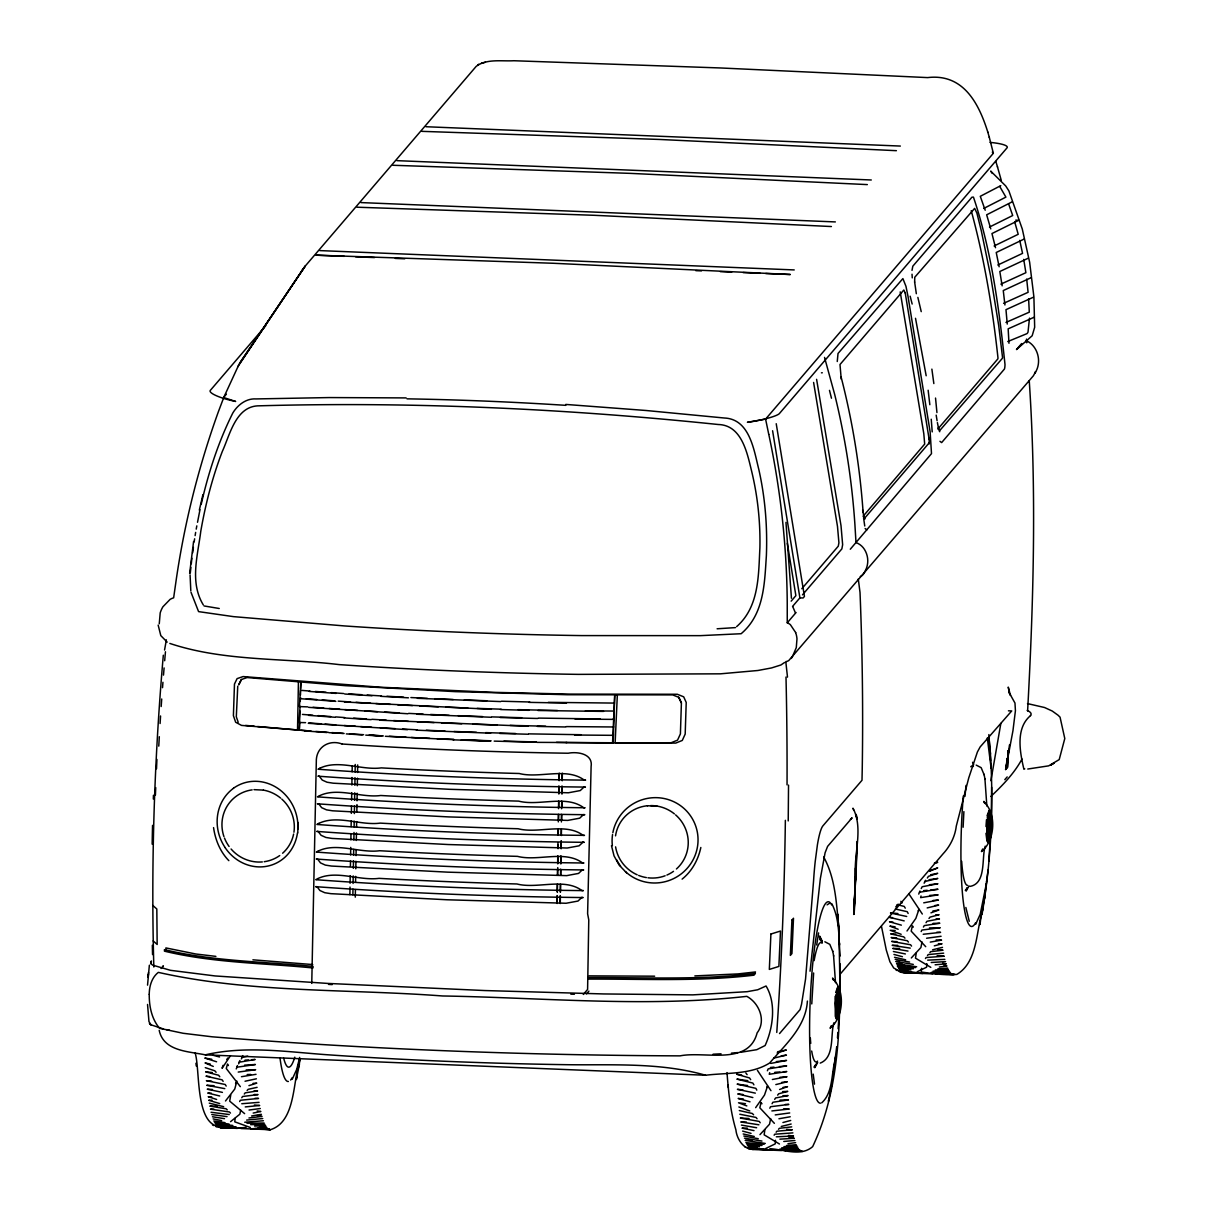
<?xml version="1.0" encoding="UTF-8"?>
<svg xmlns="http://www.w3.org/2000/svg" width="1212" height="1212" viewBox="0 0 1212 1212"><rect width="100%" height="100%" fill="white"/><g stroke="black" fill="none" stroke-linecap="round" stroke-linejoin="round"><path stroke-width="1.5" d="M153.833 967.009C150.939 863.005 154.318 758.848 163.317 655.207M840.28 963.919L839.325 1008.323M855.43 868.065L855.051 886.548M991.204 824.084C992.704 820.842 988.447 806.692 989.931 816.07M991.143 826.205L991.628 787.255M788.224 820.918L788.527 785.103M313.029 967.918L313.044 966.388C263.489 961.601 213.009 961.343 164.423 949.632L164.453 951.162C212.433 962.767 262.277 963.04 311.211 967.782M297.788 832.886L297.955 822.418M557.02 903.122L557.126 895.562M557.187 891.79L557.308 884.23M557.459 874.791L557.55 869.125M557.641 863.459L557.762 855.899M557.884 848.339L557.975 842.673M558.096 835.113L558.187 829.447M558.308 821.903L558.429 814.343M558.52 808.677L558.641 801.117M558.747 793.557L558.868 786.012M558.959 780.331L559.05 774.665M557.187 903.485L557.308 895.926M557.368 892.153L557.49 884.593M557.626 875.155L557.747 867.595M557.808 863.823L557.929 856.263M558.05 848.703L558.111 844.931M558.293 833.598L558.353 829.811M558.505 820.372L558.596 814.706M558.717 807.147L558.808 801.48M558.929 793.921L559.05 786.361M559.126 780.695L559.247 773.15M560.111 903.182L560.232 895.623M560.292 891.85L560.414 884.29M560.565 874.852L560.656 869.186M560.747 863.52L560.868 855.96M560.989 848.4L561.111 840.84M561.186 835.174L561.277 829.508M561.398 821.948L561.52 814.403M561.611 808.737L561.732 801.177M561.853 793.618L561.974 786.058M562.065 780.392L562.156 774.726M560.277 903.546L560.398 895.986M560.459 892.214L560.58 884.654M560.732 875.216L560.823 869.549M560.914 863.868L561.035 856.323M561.156 848.764L561.277 841.204M561.368 835.538L561.459 829.872M561.595 820.433L561.686 814.767M561.807 807.207L561.898 801.541M562.02 793.981L562.141 786.421M562.232 780.755L562.353 773.195M836.977 1002.566L837.068 1007.687M298.425 682.114L297.531 729.972L257.641 726.518M349.889 894.623L350.026 887.063M350.086 883.275L350.223 875.731M350.404 866.277L350.51 860.611M350.601 854.945L350.738 847.4M350.874 839.84L350.98 834.174M351.116 826.614L351.222 820.948M351.359 813.388L351.495 805.844M351.601 800.178L351.738 792.618M351.874 785.058L352.01 777.513M352.116 771.847L352.222 766.181M352.874 894.804L352.98 889.138M353.071 883.472L353.222 875.912M353.359 868.368L353.495 860.808M353.601 855.142L353.692 849.476M353.874 840.022L354.01 832.477M354.116 826.811L354.207 821.145M354.343 813.585L354.495 806.025M354.586 800.359L354.722 792.815M354.858 785.255L355.01 777.695M355.101 772.029L355.237 764.469M355.283 897.153L355.419 889.593M355.555 882.033L355.661 876.367M355.798 868.822L355.934 861.262M356.04 855.596L356.146 849.93M356.313 840.477L356.449 832.932M356.555 827.266L356.661 821.6M356.828 812.146L356.964 804.601M357.04 800.814L357.176 793.269M357.313 785.709L357.449 778.149M357.555 772.483L357.691 764.923M311.757 983.402L316.347 759.545C317.241 746.334 329.891 739.381 342.102 744.016M839.78 1002.869L839.416 991.916L837.901 989.31M299.394 728.533L299.955 711.005M300.258 701.445L300.349 698.263L301.273 698.324M300.47 695.067L300.606 690.295L309.969 691.067M300.667 688.689L300.864 682.326L299.44 706.596L307.772 706.869M613.196 742.911L614.726 695.112L612.53 743.289L613.196 742.911L603.197 742.911M854.869 892.032L854.187 913.939L854.96 891.365M241.536 679.477L238.703 684.886L241.249 679.568L247.142 677.553L345.632 685.689L455.288 691.643L567.413 694.734L672.721 694.9L678.932 697.4L681.402 702.93L680.402 733.911L677.553 740.138L671.16 742.729L615.135 742.911L617.332 695.112M855.081 887.593L855.475 876.306L855.036 887.139M854.899 890.744L853.945 914.196L855.702 876.927L853.718 914.469L857.232 841.537L855.854 878.715C852.581 856.399 864.156 829.387 852.99 808.192L853.581 809.874M155.409 795.133L155.727 787.603M156.515 768.787L156.924 759.379M811.767 1003.915L813.631 972.994M837.416 1015.111L837.795 1007.566M838.598 991.143C837.871 1001.915 837.022 1002.248 838.204 1011.914M838.128 1028.73L839.068 1013.611M963.116 827.251L963.888 811.616M985.992 826.554L986.492 819.721M988.416 824.039L988.598 820.342M988.78 838.446L989.143 830.902M989.946 814.479C989.234 825.251 988.386 825.584 989.568 835.25M988.825 861.217L990.522 835.129M990.78 829.781L991.052 824.16M1008.323 750.531L1007.475 767.529L1008.429 751.076M775.453 1140.28L775.256 1143.855L765.681 1148.506M926.801 963.616L926.619 967.191L917.045 971.842M1027.609 710.899C1033.609 601.046 1036.608 490.602 1029.246 380.795M838.401 1013.081L839.462 995.325M989.749 836.416L990.825 818.661M147.546 985.129L149.364 965.191M839.689 1005.006C841.143 1007.869 835.613 1022.17 837.507 1014.489M837.462 1037.881L837.856 1032.397M991.037 828.341C992.492 831.205 986.977 845.506 988.856 837.825M1007.46 759.03L1006.778 768.332L1008.369 751.41M1008.005 751.591L1007.733 755.318L1008.293 751.637M148.379 974.16L148.137 977.387L148.515 972.372M240.703 1110.116L239.84 1114.207L230.568 1121.661M921.559 968.312L921.241 972.009C932.998 973.675 944.981 975.402 956.844 974.403C978.099 961.798 975.978 930.089 982.887 909.258M810.055 971.221L820.357 878.533L825.084 852.809L827.599 846.385L852.097 817.797L850.415 819.357L851.127 818.782M835.129 996.385L835.295 1016.459M833.871 1022.822C830.205 1035.063 834.901 1057.334 820.236 1063.106M836.447 998.855L836.992 1014.732M964.979 796.329L966.025 785.421M985.22 846.158C981.402 857.96 986.583 883.26 970.176 886.381M987.795 822.191L988.341 838.068M989.674 832.689L989.871 830.599M912.015 270.367L912.818 266.185L971.933 197.192L973.448 197.117C991.461 250.445 999.067 308.439 1005.006 364.539A17.21 2.909 82.2 0 1 1004.43 369.054L941.648 442.592L939.951 441.32M929.286 442.744L864.611 518.221M300.106 706.217L298.94 722.519L305.575 722.655M299.606 722.155L299.319 730.139M770.665 1118.585L769.544 1124.191L759.954 1134.644M922.014 941.921L920.908 947.526L911.303 957.98M1007.323 758.076L1006.157 769.059L1009.49 744.88M1007.717 754.409L1008.096 750.743M189.648 573.367L193.587 541.476M190.284 573.018L190.89 567.489M191.284 563.792L191.89 558.262M235.173 1118.252L234.764 1121.827L250.369 1127.508M1000.854 723.412L990.886 780.71M835.189 1058.591L835.386 1056.955M986.538 881.927L986.735 880.291M838.083 1011.278L838.31 1009.354M833.068 1075.741L836.704 1046.698M984.432 899.077L988.053 870.034M807.389 1001.067C805.874 1026.837 785.224 1044.774 769.635 1063.015C750.849 1074.741 726.806 1072.635 705.551 1075.241L205.313 1054.849C188.527 1051.365 163.605 1051.38 159.196 1030.351M192.647 552.839L193.39 547.415M236.87 1081.119L234.764 1089.043L225.493 1100.981M764.848 1129.796L764.151 1134.826L779.452 1144.022M916.211 953.132L915.499 958.162L930.816 967.358M819.751 937.997L819.766 936.179L822.312 941.36M1007.217 758.863L1005.596 769.711L1012.944 730.775L1015.429 710.702L1014.974 703.051L1009.96 694.067L1010.475 695.355L1008.248 687.098L1009.187 692.294M194.132 541.991L194.632 538.795M195.132 535.598L195.647 532.401M298.879 1066.833L300.046 1059.379M300.273 1058.818C292.592 1079.513 296.44 1121.615 270.382 1129.72L241.006 1128.523M816.691 944.981L818.585 932.922M835.674 996.219L835.901 994.794M835.038 1060.152C831.326 1073.908 833.053 1092.648 821.736 1102.844M986.386 883.487L980.235 914.242L975.675 924.301M984.674 896.941L979.781 924.62L980.402 921.65M982.023 914.424C991.264 860.066 993.916 804.586 990.113 749.577M230.75 1095.042L229.689 1101.147L244.627 1113.646M164.559 650.041L166.362 639.83M196.223 529.129L196.814 525.872M150.636 963.601L151.379 960.949L151.076 963.813L152.591 965.116L170.513 970.327L215.1 975.948L327.604 983.417L484.891 990.552L603.652 993.946L692.84 994.87L747.137 991.689L757.712 989.765L766.06 985.992C776.377 1003.127 773.195 1027.731 765.12 1045.532L756.773 1049.683L741.032 1052.228M197.526 522.281L199.98 509.707M299.667 1057.409L296.773 1069.226L292.213 1079.286M299.425 1064.242L296.319 1079.604L296.94 1076.62M835.659 992.552L837.765 986.992L835.341 1003.278L836.538 1019.156L835.568 1017.322M831.538 1085.922L828.432 1101.284L829.053 1098.314M987.022 815.888L989.128 810.328L986.826 823.948L986.765 836.568L987.901 842.491L987.204 841.325M987.25 818.13L987.492 816.903M201.192 504.404C208.312 472.938 218.372 441.91 232.795 413.034C237.582 405.005 246.248 398.233 256.035 398.93L329.225 397.566L406.126 397.915M199.329 510.161L202.904 494.708M769.696 1072.665L769.256 1074.286L786.785 1071.544L783.361 1071.772M921.044 896.001L920.62 897.622L938.133 894.88L929.589 895.441M988.841 815.782L988.022 820.145L988.568 836.401M700.839 847.476C698.248 859.732 691.976 871.246 682.114 879.124M237.749 686.204L236.31 716.777L238.188 722.246M223.038 1065.363L222.069 1068.333L230.431 1055.743M831.28 1025.655L830.099 1028.261C843.37 1017.913 845.582 991.052 833.25 979.357L833.735 980.175L832.568 978.039L833.038 979.538M982.629 848.991L981.447 851.597C994.719 841.249 996.931 814.388 984.614 802.692L985.083 803.511L983.917 801.374L984.386 802.874M1035.245 372.493L1035.533 371.781L1033.412 375.75L788.739 660.57A8.196 7.757 -22.1 0 1 785.8 661.646L787.497 677.129M767.378 1070.757L768.166 1068.893L786.664 1065.909L779.452 1066.605M918.726 894.092L919.969 891.002M236.673 1067.257L237.431 1065.545M236.234 1068.908L236.991 1067.196L255.384 1064.515L244.612 1065.136M766.908 1087.482L767.575 1086.043L764.514 1095.027L755.652 1107.662M769.817 1108.238L770.529 1106.723L788.83 1104.42L785.255 1104.465M918.257 910.818L918.938 909.379L915.863 918.363L907 930.998M921.165 931.573L921.877 930.058L940.194 927.756L929.452 927.907M987.886 132.366C978.735 103.005 963.161 73.341 927.604 77.598L720.458 67.963L513.873 60.736C501.586 61.448 486.588 58.524 476.149 66.418L305.242 266.049L239.022 364.327L223.932 397.051L218.311 411.913A876.534 849.915 -31.9 0 0 176.437 578.26L173.649 597.804L172.755 598.107A15.044 12.62 -10.3 0 0 170.104 599.379L162.923 606.773A32.603 29.664 5.2 0 0 160.196 612.924L159.257 623.786M921.241 888.563L922.165 886.745L937.906 883.76L929.407 884.745M239.658 1101.556L240.324 1100.269L258.55 1098.42L254.975 1098.314M239.052 1062.182L239.931 1060.515M238.628 1063.833L239.491 1062.167L255.141 1059.47L251.763 1059.697M1022.004 759C1014.368 773.301 1002.506 785.421 990.871 796.466M1034.897 373.144C1042.214 362.509 1038.169 345.95 1026.216 340.648M817.691 1062.545L814.767 1067.711L815.676 1064.712M969.055 885.881L966.115 891.047L967.024 888.048M235.567 1083.543L236.234 1082.331M772.074 1103.723L772.892 1102.253L788.467 1099.92L780.043 1100.087M923.423 927.059L924.256 925.589L939.815 923.256L933.073 923.392M924.559 881.972L925.604 880.23M924.12 883.2L925.15 881.442L937.8 878.442L929.089 879.715M241.794 1057.258L242.779 1055.652M241.355 1058.909L242.355 1057.303L247.733 1056.137M774.12 1135.22L774.756 1134.205L792.906 1132.887M925.468 958.556L926.104 957.541L944.254 956.223L937.134 955.677M241.779 1097.739L242.567 1096.496L258.065 1094.603L254.278 1094.481M300.773 272.306L305.242 266.049L240.4 362.07M237.81 366.736L303.757 268.034M774.68 1099.36L775.619 1097.951L788.103 1095.572L782.922 1095.724M816.797 1063.227L813.949 1067.121M926.029 922.696L926.983 921.287L939.452 918.908L936.012 919.014M226.765 1059.53L227.765 1058.046M927.332 878.018L928.468 876.337L937.694 873.322L930.68 874.746M162.635 966.873L163.378 965.843L161.09 968.509M967.509 887.517L965.297 890.456M244.279 1094.042L245.188 1092.845L257.58 1090.906L254.141 1090.785M776.134 1132.205L776.892 1131.205L792.3 1129.826L786.649 1129.357M927.483 955.541L928.24 954.541L943.663 953.162M791.194 658.48L791.709 657.813A10.62 9.969 -20.4 0 0 792.89 655.616L796.284 647.602L796.981 638.875A32.603 28.285 -31.5 0 0 795.648 632.558M777.634 1095.148L778.695 1093.785L787.755 1091.391L782.558 1091.603M928.983 918.484L930.043 917.12L939.103 914.727L935.649 914.863M736.638 626.619C759.242 606.833 758.439 575.397 759.894 547.96C760.454 522.099 757.682 496.208 751.607 471.074C747.198 453.167 741.835 425.003 718.171 424.503C565.898 408.671 412.641 401.566 259.565 405.808C235.87 405.505 230.022 434.638 222.372 451.303C212.418 477.164 205.495 504.101 200.768 531.371C197.723 555.687 189.526 582.214 203.283 604.879M244.733 1122.236L263.428 1120.752M840.461 973.797L943.103 853.778C950.193 846.173 955.041 836.492 956.283 826.114L968.767 777.846L977.402 751.985L980.144 746.94L1011.717 710.944L1008.429 710.808M265.686 325.77L210.327 390.385A23.21 4.621 13.1 0 0 235.643 401.445L224.811 397.915L223.932 397.051L226.386 394.188M990.037 142.395A28.573 4.954 0.9 0 1 1006.96 147.94L779.392 413.565A23.21 3.257 -11.2 0 1 747.41 422.291L765.59 419.11L993.173 153.485A14.711 2.56 0.9 0 0 992.28 152.151M863.08 516.312L924.68 444.077L923.817 433.775L900.213 291.895M937.846 429.033L997.809 358.949A5.681 0.954 82.2 0 0 997.976 357.919C992.628 308.378 984.341 258.777 971.221 210.676M791.163 601.152L795.875 595.653L787.33 543.324M801.814 588.729L838.265 546.188L838.916 542.824L837.492 526.432L813.6 382.447M792.527 606.454L799.905 597.864L772.589 430.745M802.48 594.85L841.855 548.9L842.643 544.718L841.007 525.629L816.6 379.326M1021.64 343.557L1016.474 349.586L1032.169 335.754L1034.669 327.27L1033.897 296.879L1029.639 262.216L1022.292 229.053L1008.869 190.86L1005.702 185.936L990.689 171.089L992.295 173.422M795.663 632.558L790.36 624.65A15.044 12.62 -10.3 0 0 788.073 623.18L787.255 622.801L796.057 612.53M850.279 549.233L931.498 453.621L930.134 431.805L907.955 296.107L905.955 286.32L902.895 278.593L838.022 353.48L837.25 361.509M583.305 994.461L587.593 989.462L588.774 919.908L587.608 913.757L591.108 766.56C593.183 753.697 577.457 751.425 568.17 753.228A769.15 133.562 0.9 0 1 342.102 744.001M586.517 993.885L588.911 991.098M755.409 973.463L753.94 975.175C698.779 981.735 643.057 978.857 587.653 979.099M1030.609 715.58C1015.156 728.245 1020.08 752.819 1023.913 769.272L1024.761 768.878M779.543 1033.563L800.087 1009.596L801.556 1004.187L805.556 979.008L813.57 880.882A59.161 8.136 -86.7 0 1 815.206 861.596L817.418 844.779A56.616 7.893 -87.3 0 1 822.933 825.842L862.005 780.27L862.232 769.514A3199.256 3118.446 40.6 0 0 860.02 592.486L858.278 578.988M895.729 906.985L898.183 904.122M1004.809 779.664L1007.172 776.922M247.112 1090.482L248.142 1089.33L257.111 1087.346M929.877 952.602L930.74 951.647L943.072 950.208L937.937 949.693M778.513 1129.266L779.392 1128.311L791.724 1126.872M246.657 1120.07L262.731 1118.54M932.619 949.784L942.512 947.36M781.255 1126.448L791.163 1124.024M248.945 1117.979L262.065 1116.403L256.929 1115.555M477.634 65.145L478.816 64.206M931.21 972.418L949.829 971.857M779.846 1149.082L798.466 1148.522M784.588 662.479L780.952 664.964L771.514 667.948L757.879 670.494L720.428 673.827L578.442 674.372A801.405 139.168 0.9 0 1 339.269 664.615C283.002 657.874 224.069 661.54 169.847 643.436M251.596 1115.979L261.413 1114.328M827.084 904.849L829.326 903.425M988.295 814.737L989.659 814.343L989.28 821.872M836.947 991.401L838.31 991.007L837.931 998.536M861.232 576.124L861.55 575.912A8.742 8.514 40.6 0 0 864.701 571.791A21.589 21.043 40.6 0 0 864.444 549.4A16.256 15.847 40.6 0 0 855.99 542.582L854.884 524.19A762 742.759 40.6 0 0 834.689 394.476L824.539 357.404M933.058 971.176L949.057 970.539M781.695 1147.84L797.708 1147.203M1000.779 185.648L980.281 196.314L985.204 210.237M983.765 208.434L1005.899 197.117L999.718 186.421M1012.323 201.768L986.659 214.812L990.765 228.886M989.477 227.053L1012.702 215.524L1008.581 203.783M994.128 245.975L1018.201 234.295L1014.656 221.705M1023.973 239.128L996.234 252.49L999.127 266.776M997.824 265.034L1022.549 253.369L1019.731 240.385M935.27 969.979L948.314 969.267M783.922 1146.643L796.966 1145.931M1028.079 258.277L999.824 271.503L1002.142 285.85M1031.094 277.684L1003.263 290.562L1004.93 304.985M1000.87 284.138L1025.882 272.7L1023.716 259.368M1033.109 297.334L1005.975 309.666L1007.248 324.074M1007.748 341.557L1026.867 333.679A11.044 3.409 88.5 0 0 1028.018 332.058L1029.488 318.15M1003.597 303.333L1028.094 292.304L1026.685 279.078M1034.048 317.271L1008.157 328.846L1008.975 343.284M1005.975 322.422L1029.291 312.166L1028.609 298.652M937.846 968.842L947.602 968.04M786.497 1145.507L796.239 1144.704M930.952 912.833L938.876 910L932.892 910.969M779.604 1089.497L787.512 1086.664L783.028 1087.391M777.119 1053.001L786.33 1049.986L777.574 1051.774M836.341 992.81L837.477 992.446L836.659 996.809L837.219 1013.065M248.93 1085.634L256.762 1083.149L253.05 1083.377M222.357 1126.342L219.266 1127.296L227.841 1127.872M223.326 1126.645C194.132 1129.508 200.601 1069.105 195.041 1052.698M934.407 863.247L937.74 862.308L934.543 863.02M934.301 945.86L942.057 943.8L938.361 943.648M782.937 1122.524L790.709 1120.464M903.576 970.327L900.258 971.16L911.485 971.948M752.213 1146.991L748.895 1147.825L760.136 1148.612M927.18 907.924L938.633 905.106L934.952 905.5M775.832 1084.588L787.285 1081.771L781.77 1082.361M773.801 1058.106L786.437 1055.107L781.21 1055.864M481.331 63.236L485.376 62.267M224.175 1126.418L220.826 1127.16L224.493 1127.16M245.036 1081.24L256.399 1078.801M903.046 969.191L899.531 969.933L908.091 971.085M751.682 1145.855L748.183 1146.597L756.727 1147.749M253.172 1113.071L260.853 1111.48L257.171 1110.965M770.817 1063.409L786.543 1060.424L776.362 1061.606M923.726 902.834L938.391 900.062L933.058 900.486M772.377 1079.498L787.027 1076.726L779.922 1077.301M246.172 1127.342L236.81 1128.357L220.023 1127.66L223.781 1127.63M250.975 1128.933L269.549 1129.326M930.286 942.103L941.572 940.103L936.118 939.921M778.937 1118.767L790.224 1116.767M205.313 1054.849C246.99 1045.123 289.38 1052.334 331.391 1055.031A792.163 137.562 0.9 0 0 569.17 1064.727C614.848 1065.212 661.07 1062.515 705.551 1075.241M241.461 1076.71L256.035 1074.317M757.455 1148.476C745.759 1152.824 736.881 1140.189 735.911 1129.917C730.381 1111.328 728.457 1091.876 727.003 1072.605M919.529 892.229L938.012 889.244L930.801 889.941M939.315 967.024L946.951 965.979L944.012 965.267M787.967 1143.689L795.602 1142.643M238.219 1072.075L255.641 1069.696L246.187 1069.893M926.589 938.239L941.088 936.285M902.319 968.176L898.789 968.661L910.894 969.979M249.051 1110.041L260.277 1108.525M252.778 1128.63L268.716 1128.933M775.241 1114.904L789.724 1112.949M905.485 971.418L901.819 971.903L919.408 972.963M923.226 934.27L940.573 932.361L936.8 932.255M771.877 1110.934L789.224 1109.025L783.558 1108.874M909.651 971.539L902.637 972.282L922.893 973.478M756.546 1148.385L751.288 1148.946L771.544 1150.143M254.929 1128.372L267.928 1128.554M245.263 1106.92L259.671 1105.48L254.384 1105.026M923.589 890.653L927.195 890.305M903.213 966.843L898.031 967.343L913.363 968.827M770.423 1067.484L774.029 1067.136M244.066 1127.721L236.81 1128.357M731.427 1053.137L737.729 1052.577M935.119 964.797L946.284 963.828L942.648 963.207M783.77 1141.462L794.921 1140.492M1027.761 769.029L1048.683 765.848L1059.212 759.591L1064.787 738.547L1060.061 717.186L1058.031 715.201L1052.243 711.035L1044.562 707.52L1027.503 703.596M241.779 1103.723L259.065 1102.344M257.459 1128.13L267.155 1128.19M866.853 529.886L865.126 528.523M904.606 965.449L897.244 965.994L915.454 967.615M223.023 1124.297L216.009 1124.781L236.204 1126.933M245.006 1060.167L248.384 1059.939M821.448 372.826L822.297 372.781M774.816 1072.317L779.937 1071.984M258.853 1127.463L266.443 1126.963M717.11 628.786L735.457 627.604M253.99 789.648L263.262 790.103M931.225 962.495L945.587 961.616M779.877 1139.159L794.239 1138.28L788.951 1137.553M713.065 1054.213L721.049 1053.819M899.516 961.343L895.835 961.51L913.303 964.404M927.665 960.146L944.875 959.359M776.316 1136.811L793.527 1136.023L788.436 1135.402M212.024 1100.163L208.706 1100.284L219.72 1103.571M254.581 1126.069L265.686 1125.69M901.804 963.555L896.532 963.722L916.651 966.782M752.197 1140.159L745.168 1140.386L765.287 1143.446M694.855 975.902L737.941 973.918L755.485 971.948L754.015 973.66C698.839 980.205 643.102 977.342 587.668 977.584M247.172 1074.559L250.717 1074.453M769.878 1148.673C783.922 1149.476 800.935 1156.93 812.661 1146.628C844.673 1079.028 840.204 999.339 838.765 926.241M250.626 1124.645L264.928 1124.372M747.304 1128.084L742.017 1128.16L754.015 1130.614M246.975 1123.206L264.14 1123.024M217.19 1106.101L209.843 1106.101L226.053 1108.768L227.22 1109.828M614.469 703.081L548.294 702.339M614.211 711.05L585.411 710.853M612.999 719.004L613.969 719.019M612.333 719.383L575.079 719.095M613.711 726.973L566.398 726.594M612.484 734.942L613.454 734.942M611.818 735.32L574.579 735.017M899.683 948.451L892.774 948.435L908 951.087M654.647 976.19L589.138 975.872M753.016 1148.779L758.515 1148.794M881.503 926.483L886.275 949.996L889.896 961.707L893.683 967.979L901.986 972.524L921.771 973.024M757.424 1149.385L752.137 1149.355L781.513 1150.552M603.546 711.399L537.946 710.505M600.198 718.958L538.355 718.095M580.881 734.714L528.705 733.866M565.883 742.532L604.561 742.895M897.683 945.36L892.153 945.315L910.257 948.132M213.948 1109.177L210.449 1109.147L229.416 1111.98L230.462 1113.071M746.334 1122.024L740.805 1121.979L758.909 1124.797M945.527 974.281L953.071 974.372M794.163 1150.946L801.723 1151.036M529.068 702.369L566.489 703.066M557.475 710.49L518.16 709.656M537.689 718.474L500.268 717.519M545.642 726.2L510.1 725.382M537.431 726.427L565.731 726.973M528.462 741.835L535.765 741.971M556.459 742.35L566.928 742.517M536.931 742.365L675.751 743.092L682.28 740.441L685.189 734.078L686.219 702.46L683.689 696.824L677.341 694.264L569.882 694.097L493.511 692.34L380.371 687.219L243.082 676.569L237.082 678.629L234.477 684.053L233.401 715.671L235.658 722.246L241.506 725.397L308.696 730.897M536.386 741.941L503.934 741.153M536.401 742.229L494.193 741.123M941.209 973.781L952.284 973.993M789.845 1150.446L800.92 1150.658M570.837 994.173L574.397 994.249M937.194 973.266L951.45 973.615M785.831 1149.93L800.102 1150.279M933.482 972.751L950.617 973.206L947.102 972.463M782.134 1149.415L799.253 1149.87M421.988 131.35L659.222 139.441L896.395 150.682M392.93 165.271L630.149 173.361L867.337 184.603M356.995 207.207L594.228 215.297L831.402 226.538M501.435 701.218L529.735 701.99M500.768 701.581L417.367 698.309M501.177 709.187L477.149 708.384M500.526 709.55L528.811 710.323M491.799 716.898L521.675 717.716M497.026 725.018L472.907 724.185M528.296 726.261L380.007 720.216M515.509 733.502L485.709 732.624M499.753 733.457L528.053 734.23M647.375 805.768L656.949 806.086M464.347 699.945L486.724 700.763M467.832 708.05L445.758 707.172M491.39 709.293L344.45 701.99M458.257 715.686L482.482 716.565M491.133 717.262L416.867 714.247M461.727 723.776L441.516 722.928M454.015 731.472L476.377 732.29M490.633 733.199L416.352 730.169M466.817 739.926L491.042 740.805M461.287 739.941L490.527 741.002M453.106 739.82L490.375 741.168M895.198 930.483L890.214 930.301L901.152 934.301M425.942 126.73L900.349 146.061M396.885 160.651L871.292 179.982M1015.717 220.145L1018.777 220.281L991.961 233.552L995.522 247.718M360.949 202.586L835.356 221.917M319.816 250.596L794.224 269.928M344.253 256.323L315.908 255.171L553.142 263.262L790.315 274.503L765.742 273.503M355.601 256.792L374.493 257.565M395.294 258.414L404.747 258.792M695.809 270.655L701.475 270.882M720.382 271.655L731.715 272.109M743.062 272.579L760.075 273.276M799.905 597.864L803.101 597.986L804.45 596.41L776.225 423.715M903.485 972.691L932.861 973.887M211.736 1096.875L208.237 1096.724L216.615 1099.451M895.713 934.088L890.684 933.876L903.713 936.846L904.94 938.133M427.351 698.354L410.898 697.551M434.82 698.703L453.227 699.536M419.64 705.99L438.289 706.838M423.124 714.126L408.595 713.383M430.578 714.459L449.107 715.307M417.276 721.837L434.063 722.594M426.336 730.23L444.986 731.078M416.473 737.699L429.715 738.366M437.108 738.699L453.818 739.381M453.97 739.668L385.355 736.29M896.668 937.83L891.153 937.573L907.303 940.754L908.424 942.072M211.282 1093.194L207.767 1093.027L219.69 1095.981M896.91 941.648L891.653 941.391L910.56 944.754L911.56 946.102M212.448 1089.482L207.267 1089.209L222.417 1092.376M749.061 1118.494L740.305 1118.055L759.197 1121.418L760.212 1122.766M214.115 1085.679L206.767 1085.285L224.796 1088.634M386.976 696.249L403.566 697.158M380.765 696.324L408.444 697.824M390.4 704.414L375.902 703.581M397.778 704.823L412.428 705.611M384.613 712.08L399.369 712.883M407.929 713.762L308.787 707.369M386.204 720.155L371.872 719.292M393.582 720.549L408.338 721.352M380.416 727.821L395.173 728.624M402.551 729.018L417.019 729.806M407.429 729.685L308.287 723.306M383.325 735.911L369.115 735.048M389.385 736.29L405.99 737.184M411.413 737.487L416.761 737.775M381.78 736.108L365.766 735.123M750.47 1148.567L768.06 1149.627M216.796 1126.145L235.052 1127.13M217.645 1126.539L233.007 1127.402M901.016 971.524L915.605 972.463M328.513 984.386L332.224 984.598M749.667 1148.188L764.257 1149.127M218.463 1126.933L230.613 1127.645M349.011 693.885L361.737 694.703M367.191 695.052L381.432 695.946M344.708 694.021L371.978 695.764M350.571 701.975L338.209 701.127M356.025 702.324L370.569 703.248M344.859 709.596L357.585 710.399M364.857 710.868L377.402 711.656M353.692 718.14L366.418 718.943M343.95 717.928L371.205 719.655M344.359 725.533L355.267 726.215M360.721 726.564L371.63 727.261M349.556 733.836L363.645 734.699M371.372 735.229L380.159 735.79M346.344 733.896L362.236 734.896M565.762 404.429L645.814 410.474L724.276 418.004C749.864 418.988 753.955 450.364 758.788 469.347C765.181 497.632 767.499 526.72 766.378 555.672C764.56 582.699 764.242 613.045 742.35 632.664L741.138 633.724L700.294 635.649L581.502 635.588A788.012 136.835 0.9 0 1 344.359 625.922L233.492 616.635L198.586 611.621L191.026 592.335M315.317 691.461L326.028 692.249M331.376 692.628L343.647 693.537M309.302 691.431L336.072 693.4M316.847 699.551L306.333 698.748M322.21 699.945L334.694 700.869M335.815 701.354L300.606 698.703M313.029 707.263L323.74 708.05M329.088 708.444L339.678 709.217M312.772 715.231L302.455 714.413M318.12 715.625L330.618 716.534M335.966 716.928L344.602 717.565M308.545 715.338L335.315 717.292M308.954 722.943L321.438 723.852M325.013 724.109L335.724 724.897M311.075 731.063L300.955 730.26M315.832 731.427L328.331 732.336M331.891 732.593L343.147 733.396M304.591 730.897L326.998 732.533M328.861 732.669L344.102 733.487M312.696 964.555L252.899 959.828M261.565 1129.023L270.382 1129.72L266.867 1128.766M950.95 973.918L954.647 974.221M745.88 1142.658L764.105 1144.279M211.615 1081.165L206.373 1080.68L225.205 1084.498L226.174 1086.073M245.597 725.397L254.202 726.2M215.236 1123.479L232.78 1125.478M209.661 1076.544L205.995 1076.195L222.069 1079.816L223.144 1081.362M890.578 912.848L897.925 913.56M944.178 973.797L953.844 974.736M742.895 1089.876L737.396 1089.33L755.334 1093.133M746.668 1144.007L762 1145.491M796.057 1150.779L802.495 1151.4M212.327 1072.529L205.631 1071.847L218.599 1075.241L219.781 1076.756M892.562 917.635L889.138 917.272L904.197 920.893M742.941 1094.466L737.775 1093.936L752.849 1097.557M214.494 1122.206L229.023 1124.039M747.44 1145.325L759.545 1146.643M893.002 922.15L889.502 921.771L901.364 925.15M743.41 1099.011L738.153 1098.436L750.001 1101.814M215.887 956.374L195.874 954.011L165.877 947.92L165.923 949.451M213.782 1120.964L224.962 1122.63M211.055 1112.283L229.22 1114.525M895.092 926.786L889.866 926.119L898.168 929.256M745.486 1103.678L738.517 1102.784L746.819 1105.92M744.486 1138.174L761.939 1141.068M747.592 1085.528L737.138 1084.149L755.879 1088.346L756.803 1090.118M211.767 1114.555L227.053 1116.631M747.834 1080.665L736.896 1079.104L752.864 1083.089L753.909 1084.831M895.168 959.359L909.621 962.07M743.82 1136.023L758.273 1138.735M741.638 1074.999L736.654 1074.211L749.531 1077.968L750.683 1079.665M212.464 1116.767L224.523 1118.676M204.07 605.955L219.251 608.5M741.426 1125.1L756.636 1127.751M211.782 1059.258L204.813 1058.046L216.584 1061.788M894.517 957.298L905.637 959.798M743.168 1133.962L754.273 1136.462M209.267 1103.147L223.629 1106.662M739.805 1114.237L755.94 1117.419L757.076 1118.737M213.13 1118.903L221.644 1120.615M893.38 951.496L905.379 953.95M166.483 1029.609L169.574 1030.245M890.547 913.045L906.697 916.469M210.252 1064.045L205.055 1062.939L213.282 1066.424M895.304 909.015L907.227 911.682L908.152 913.454M937.058 974.054L931.725 972.721M785.709 1150.718L781.164 1149.612M739.32 1110.54L752.364 1113.51L753.591 1114.798M897.122 904.652L904.228 906.424L905.258 908.167M163.393 1028.958L151.651 1025.034M893.956 954.45L902.41 956.692M742.608 1131.114L751.046 1133.356M212.888 1055.213L219.554 1056.985M976.205 765.105L981.159 767.666L984.144 774.832M824.857 941.769L829.796 944.33L832.78 951.496M738.865 1106.965L749.789 1110.965M205.282 1067.651L214.797 1070.802L216.1 1072.272M895.941 969.933L897.304 970.585M899.152 971.448L900.516 972.1M744.592 1146.597L745.941 1147.249M747.804 1148.112L749.167 1148.764M212.479 1124.903L213.842 1125.569M215.691 1126.418L217.069 1127.084M795.42 612.863L792.754 606.651M925.726 946.678L911.197 931.164L912.363 925.817L913.318 927.104M774.377 1123.342L759.848 1107.829L761 1102.481L761.969 1103.768M152.818 905.455L156.818 909L157.166 944.466L153.197 940.936M167.18 642.118L160.802 635.618L158.166 625.104M151.379 1025.352L148.97 1021.625L147.546 1004.445M626.543 872.807L619.18 865.141L614.045 855.884L611.469 845.673M240.34 1086.664L226.265 1068.499L227.508 1064.03L228.417 1065.545M150.803 1024.852L149.44 1023.367L149.94 1023.958M922.317 914.03L908.758 893.683M770.968 1090.694L757.409 1070.347M228.841 860.656C220.13 851.748 215.297 839.825 213.554 827.614M745.865 1072.999L747.122 1074.635M818.918 936.225L821.63 940.679M939.406 430.927L1002.354 358.328A5.681 0.954 82.2 0 0 1002.521 357.298L998.658 325.21L990.568 275.669L981.356 231.022L976.902 213.1L974.645 208.373L914.772 277.23L914.636 282.184M900.88 901.304L902.031 903.001M823.675 857.005C836.038 879.23 836.462 906.076 839.143 930.801M819.827 939.179L820.706 940.573M831.826 903.743C840.007 919.666 838.552 938.664 840.143 956.041M819.706 937.724L822.069 942.572M678.629 697.279L681.402 702.93M972.569 762.272L973.66 764.696M939.709 431.73L938.3 427.472M864.929 519.024L863.52 514.767M986.916 840.658L985.962 833.326M969.252 921.271L965.858 907.47M995.84 161.469L997.552 167.104M1001.339 180.588L997.415 166.665M1026.367 341.617L1026.716 342.784L1026.488 339.118M905.288 293.107L903.834 290.001L839.992 364.524L841.234 379.144M987.78 132.017L989.356 137.486M989.25 137.138L993.325 153.151M910.151 296.198L912.166 304.045M841.067 376.841C852.536 421.261 859.914 466.756 863.126 512.524M829.478 390.37L831.477 398.218M917.863 297.394L921.226 311.635M768.756 434.35L765.59 419.11M938.542 428.321L937.391 422.609M905.228 292.94L929.149 439.289M863.762 515.615L862.611 509.904M915.514 318.301L926.18 375.765M984.932 778.846L986.841 805.98M833.568 955.51L835.492 982.644M987.31 737.941L990.855 766.135M984.023 774.226L985.038 779.407M832.659 950.89L833.689 956.071M838.159 990.143L838.583 992.734M864.747 526.008L863.55 517.675M916.333 293.713L914.636 281.972M936.179 415.125L937.088 420.731M190.814 590.911L190.072 574.867M931.876 369.115L933.846 383.568M791.436 598.258L785.967 522.372M813.207 1074.12L814.509 1084.134M988.977 737.29L990.507 754.137M837.977 916.681L837.628 913.954L838.84 928.513M728.033 1084.967L728.382 1087.694M195.935 1063.272L196.268 1065.999M1008.748 689.901L1009.172 693.309M928.15 390.234L929.831 404.717M935.528 398.066L936.937 412.58M988.856 734.578L990.643 760.939M931.24 419.231L932.21 431.896M929.089 438.229L929.286 443.895M912.03 274.215L912.257 277.866M990.825 764.59L991.007 768.226M839.583 943.118L839.643 944.89M987.189 826.887L987.371 831.962M835.659 998.476L835.841 1003.551M988.386 829.462L988.477 834.174M787.255 622.801L787.239 603.152A876.534 849.915 -31.9 0 0 768.772 434.35M860.914 576.321A8.742 8.514 40.6 0 1 860.232 576.654M785.997 677.038A2030.221 1025.276 86.9 0 1 787.042 784.861M785.361 820.327A2022.404 1031.882 86.8 0 1 776.771 1032.427M225.099 847.536A43.48 40.208 65.5 0 1 233.492 788.3M225.068 847.567A42.935 39.708 65.5 0 0 289.183 852.657A43.48 40.208 65.5 0 0 297.485 832.856M233.461 788.254A42.935 39.708 65.5 0 1 290.001 800.647A43.48 40.208 65.5 0 1 297.849 829.175M625.498 871.67A42.935 42.193 -19.6 0 0 680.689 874.307A43.48 42.738 -19.6 0 0 689.522 814.479A42.935 42.193 -19.6 0 0 621.347 814.146A43.48 42.738 -19.6 0 0 612.848 832.72M620.574 866.125A43.48 42.738 -19.6 0 1 616.635 859.823M612.363 845.688A43.48 42.738 -19.6 0 1 612.545 834.538M158.772 746.122A2030.221 1470.05 -80.9 0 1 159.302 736.714M160.09 723.519A2030.221 1470.05 -80.9 0 1 160.56 715.974M161.181 706.535A2030.221 1470.05 -80.9 0 1 161.711 698.991M162.529 687.674A2030.221 1470.05 -80.9 0 1 162.938 682.28M163.499 675.099A2030.221 1470.05 -80.9 0 1 164.09 667.918M164.68 660.737A2030.221 1470.05 -80.9 0 1 165.453 651.768M407.02 398.839A787.527 179.421 4.2 0 1 565.852 405.338M152.545 954.586A2022.404 1476.883 -80.7 0 1 152.333 945.269M152.167 844.158A2022.404 1476.883 -80.7 0 1 152.545 825.372M153.318 799.041A2022.404 1476.883 -80.7 0 1 153.439 795.269M292.153 1077.695A100.747 14.15 -87.7 0 1 290.622 1080.028M288.35 1081.483A100.747 14.15 -87.7 0 1 280.033 1058.243M294.789 1057.182A86.385 12.135 -87.7 0 1 283.714 1058.243M817.555 1061.106A59.752 8.393 -87.7 0 1 811.692 1051.031M810.752 1043.38A59.752 8.393 -87.7 0 1 810.328 1038.002M814.131 960.631A59.752 8.393 -87.7 0 1 822.054 943.178M820.448 1103.162A100.747 14.15 -87.7 0 1 810.692 990.704A100.747 14.15 -87.7 0 1 831.659 904.925M967.57 885.305A59.752 8.393 -87.7 0 1 961.677 861.338M970.767 766.772A59.752 8.393 -87.7 0 1 973.403 766.514M975.615 922.711A100.747 14.15 -87.7 0 1 962.692 896.122A100.747 14.15 -87.7 0 1 963.298 796.026M675.614 814.888A36.784 36.012 33 0 1 676.432 868.974M673.493 871.337A36.784 36.012 33 0 1 666.903 875.064M665.146 875.776A36.784 36.012 33 0 1 647.935 877.791M646.36 877.579A36.784 36.012 33 0 1 638.648 875.428M637.179 874.806A36.784 36.012 33 0 1 615.59 846.855M615.529 835.841A36.784 36.012 33 0 1 647.481 805.753M650.662 805.586A36.784 36.012 33 0 1 674.387 813.858M279.714 855.566A36.784 35.648 46.9 0 1 264.171 861.717M262.307 861.929A36.784 35.648 46.9 0 1 231.083 849.006M229.098 846.491A36.784 35.648 46.9 0 1 224.493 838.083M223.947 836.598A36.784 35.648 46.9 0 1 252.126 789.86M263.428 790.103A36.784 35.648 46.9 0 1 280.623 798.087M281.82 799.117A36.784 35.648 46.9 0 1 293.94 832.205M293.622 834.053A36.784 35.648 46.9 0 1 282.623 853.233M1027.246 710.444A56.691 9.848 0.9 0 1 1030.427 715.58M149.243 994.31C149.106 1006.248 151.651 1018.974 159.575 1028.306L183.118 1033.275L212.176 1036.805C367.797 1049.259 523.948 1055.273 680.068 1055.864C704.702 1050.834 748.44 1066.242 757.121 1032.897C766.393 1020.898 759.333 1003.112 746.804 996.355C645.89 1007.596 543.824 997.673 442.622 995.976C348.102 988.81 251.202 993.219 158.333 972.372C151.727 977.539 149.273 986.235 149.243 994.31M770.908 934.028L769.332 969.418L778.877 966.434L780.483 931.043L770.908 934.028M791.921 920.075L790.36 955.404L791.936 953.571L793.496 918.241L791.921 920.075M320.059 768.135L318.029 769.226A776.044 134.759 0.9 0 0 585.623 780.134L584.26 780.119C566.655 766.893 539.31 778.786 519.206 773.498A703.111 99.535 1.2 0 1 381.31 767.878C361.737 770.559 338.451 759.257 320.059 768.135M319.498 795.754L317.453 796.845A776.044 134.759 0.9 0 0 585.063 807.753L583.699 807.737C566.08 794.511 538.749 806.404 518.63 801.117A703.111 99.535 1.2 0 1 380.75 795.496C361.161 798.178 337.875 786.876 319.498 795.754M318.923 823.372L316.893 824.463A776.044 134.759 0.9 0 0 584.487 835.371L583.123 835.356C565.519 822.13 538.173 834.023 518.069 828.735A703.111 99.535 1.2 0 1 380.174 823.115C360.6 825.796 337.315 814.494 318.923 823.372M318.362 850.991L316.317 852.081A776.044 134.759 0.9 0 0 583.926 862.989L582.563 862.974C564.943 849.748 537.613 861.641 517.494 856.354A703.111 99.535 1.2 0 1 379.614 850.733C360.025 853.415 336.754 842.113 318.362 850.991M317.786 878.609L315.756 879.7A776.044 134.759 0.9 0 0 583.351 890.608L581.987 890.608C564.383 877.367 537.037 889.275 516.933 883.972A703.111 99.535 1.2 0 1 379.038 878.352C359.464 881.033 336.178 869.731 317.786 878.609M930.074 870.458L929.634 871.201L937.709 867.913L930.074 870.458M584.048 786.997L580.26 790.572L568.367 792.784L449.379 789.3L333.179 783.194L327.043 782.225L322.225 780.058L319.271 776.21L317.938 776.18A795.723 138.183 0.9 0 0 585.411 787.088L584.048 786.997M583.472 814.615L579.684 818.191L567.792 820.403L448.819 816.918L332.603 810.813L326.467 809.843L321.65 807.677L318.711 803.829L317.362 803.798A795.723 138.183 0.9 0 0 584.835 814.706L583.472 814.615M582.911 842.234L579.124 845.809L567.231 848.021L448.243 844.537L332.043 838.431L325.907 837.462L321.089 835.295L318.135 831.447L316.802 831.417A795.723 138.183 0.9 0 0 584.275 842.325L582.911 842.234M582.336 869.868L578.548 873.428L566.655 875.64L447.682 872.155L331.467 866.05L325.331 865.095L320.529 862.914L317.574 859.066L316.241 859.035A795.723 138.183 0.9 0 0 583.699 869.943L582.336 869.868M581.775 897.486L577.988 901.061L566.095 903.258L447.107 899.774L330.906 893.668L324.771 892.714L319.953 890.547L317.014 886.699L315.665 886.669A795.723 138.183 0.9 0 0 583.139 897.562L581.775 897.486M1054.001 763.151L1050.94 764.939L1054.001 763.151M856.945 819.024L856.202 814.525L856.945 819.024"/></g></svg>
